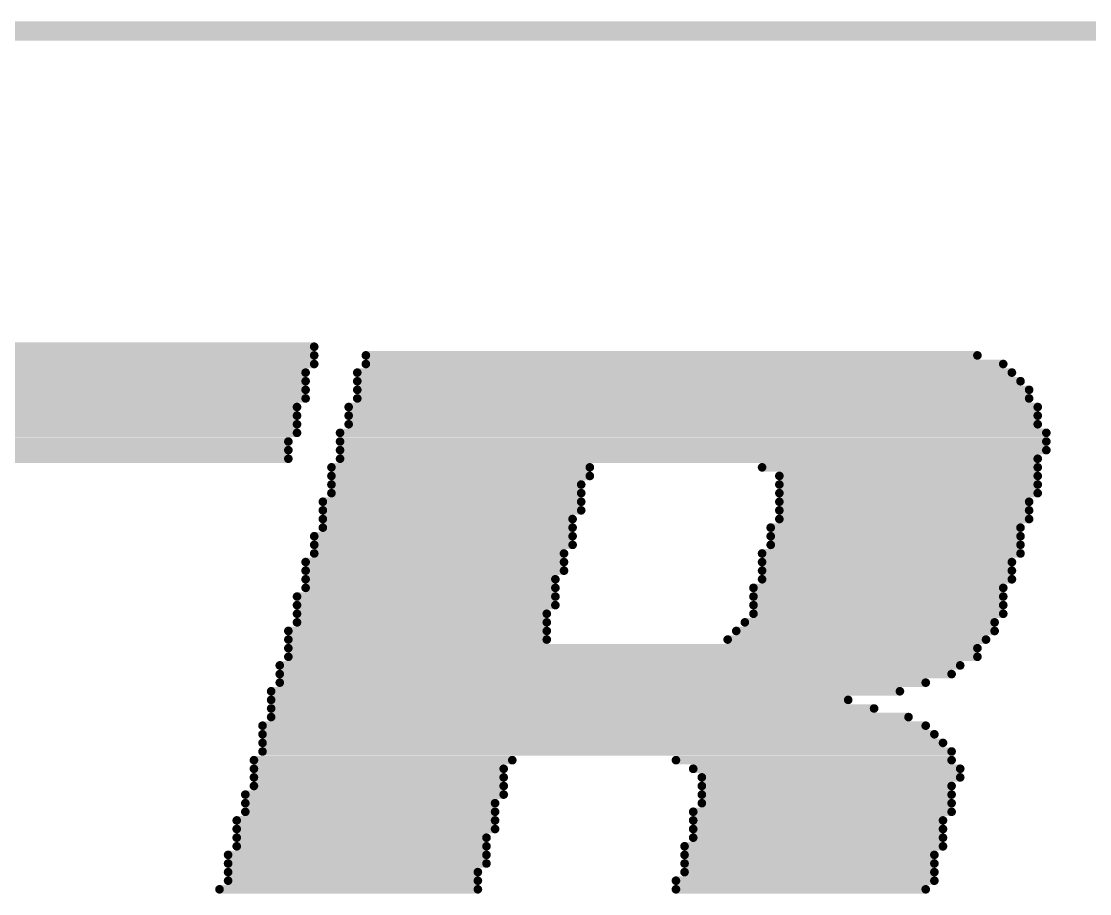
# Model space of a CAD drawing. Extents: x -2963 to -2452, y -1056 to -650.
# Drawn here: x -2657.92 to -2641.28, y -1010.07 to -996.48 of the extents above; entities that cross this region are included whole.
import ezdxf

# ---------------------------------------------------------------- set-up
doc = ezdxf.new("R2010")
doc.units = 0
doc.header["$MEASUREMENT"] = 0
doc.layers.add('DRILLDRAWING', color=1, linetype='CONTINUOUS')

msp = doc.modelspace()

# ---------------------------------------------------------------- linework, layer by layer
at = {"layer": 'DRILLDRAWING'}
for points, const_width in [([(-2707.509, -996.633), (-2482.509, -996.633)], 0.3), ([(-2660.868, -1001.685), (-2653.358, -1001.685)], 0.134), ([(-2660.331, -1001.55), (-2653.358, -1001.55)], 0.134), ([(-2652.553, -1001.685), (-2643.031, -1001.685)], 0.134), ([(-2661.136, -1001.819), (-2653.358, -1001.819)], 0.134), ([(-2652.553, -1001.819), (-2642.629, -1001.819)], 0.134), ([(-2661.404, -1001.953), (-2653.492, -1001.953)], 0.134), ([(-2652.687, -1001.953), (-2642.495, -1001.953)], 0.134), ([(-2661.538, -1002.087), (-2653.492, -1002.087)], 0.134), ([(-2652.687, -1002.087), (-2642.361, -1002.087)], 0.134), ([(-2661.807, -1002.355), (-2653.492, -1002.355)], 0.134), ([(-2661.672, -1002.221), (-2653.492, -1002.221)], 0.134), ([(-2652.687, -1002.221), (-2642.227, -1002.221)], 0.134), ([(-2652.687, -1002.355), (-2642.227, -1002.355)], 0.134), ([(-2661.941, -1002.489), (-2653.626, -1002.489)], 0.134), ([(-2652.821, -1002.489), (-2642.093, -1002.489)], 0.134), ([(-2662.075, -1002.623), (-2653.626, -1002.623)], 0.134), ([(-2652.821, -1002.623), (-2642.093, -1002.623)], 0.134), ([(-2662.209, -1002.757), (-2653.626, -1002.757)], 0.134), ([(-2652.821, -1002.757), (-2642.093, -1002.757)], 0.134), ([(-2662.343, -1002.891), (-2653.626, -1002.891)], 0.134), ([(-2662.343, -1003.026), (-2653.76, -1003.026)], 0.134), ([(-2652.955, -1002.891), (-2641.959, -1002.891)], 0.134), ([(-2652.955, -1003.026), (-2641.959, -1003.026)], 0.134), ([(-2662.477, -1003.16), (-2653.76, -1003.16)], 0.134), ([(-2652.955, -1003.16), (-2641.959, -1003.16)], 0.134), ([(-2662.611, -1003.294), (-2653.76, -1003.294)], 0.134), ([(-2652.955, -1003.294), (-2642.093, -1003.294)], 0.134), ([(-2653.09, -1003.428), (-2649.066, -1003.428)], 0.134), ([(-2646.384, -1003.428), (-2642.093, -1003.428)], 0.134), ([(-2653.09, -1003.562), (-2649.066, -1003.562)], 0.134), ([(-2653.09, -1003.696), (-2649.2, -1003.696)], 0.134), ([(-2646.116, -1003.562), (-2642.093, -1003.562)], 0.134), ([(-2646.116, -1003.696), (-2642.093, -1003.696)], 0.134), ([(-2653.09, -1003.83), (-2649.2, -1003.83)], 0.134), ([(-2646.116, -1003.83), (-2642.093, -1003.83)], 0.134), ([(-2653.224, -1003.964), (-2649.2, -1003.964)], 0.134), ([(-2646.116, -1003.964), (-2642.227, -1003.964)], 0.134), ([(-2653.224, -1004.098), (-2649.2, -1004.098)], 0.134), ([(-2646.116, -1004.098), (-2642.227, -1004.098)], 0.134), ([(-2653.224, -1004.233), (-2649.335, -1004.233)], 0.134), ([(-2653.224, -1004.367), (-2649.335, -1004.367)], 0.134), ([(-2646.25, -1004.367), (-2642.361, -1004.367)], 0.134), ([(-2646.116, -1004.233), (-2642.227, -1004.233)], 0.134), ([(-2653.358, -1004.501), (-2649.335, -1004.501)], 0.134), ([(-2646.25, -1004.501), (-2642.361, -1004.501)], 0.134), ([(-2653.358, -1004.635), (-2649.335, -1004.635)], 0.134), ([(-2646.25, -1004.635), (-2642.361, -1004.635)], 0.134), ([(-2653.358, -1004.769), (-2649.469, -1004.769)], 0.134), ([(-2646.384, -1004.769), (-2642.361, -1004.769)], 0.134), ([(-2653.492, -1004.903), (-2649.469, -1004.903)], 0.134), ([(-2646.384, -1004.903), (-2642.495, -1004.903)], 0.134), ([(-2653.492, -1005.037), (-2649.469, -1005.037)], 0.134), ([(-2653.492, -1005.171), (-2649.603, -1005.171)], 0.134), ([(-2646.384, -1005.037), (-2642.495, -1005.037)], 0.134), ([(-2646.384, -1005.171), (-2642.495, -1005.171)], 0.134), ([(-2653.492, -1005.305), (-2649.603, -1005.305)], 0.134), ([(-2646.518, -1005.305), (-2642.629, -1005.305)], 0.134), ([(-2653.626, -1005.44), (-2649.603, -1005.44)], 0.134), ([(-2646.518, -1005.44), (-2642.629, -1005.44)], 0.134), ([(-2653.626, -1005.574), (-2649.603, -1005.574)], 0.134), ([(-2646.518, -1005.574), (-2642.629, -1005.574)], 0.134), ([(-2653.626, -1005.708), (-2649.737, -1005.708)], 0.134), ([(-2653.626, -1005.842), (-2649.737, -1005.842)], 0.134), ([(-2646.652, -1005.842), (-2642.763, -1005.842)], 0.134), ([(-2646.518, -1005.708), (-2642.629, -1005.708)], 0.134), ([(-2653.76, -1005.976), (-2649.737, -1005.976)], 0.134), ([(-2646.786, -1005.976), (-2642.763, -1005.976)], 0.134), ([(-2653.76, -1006.11), (-2649.737, -1006.11)], 0.134), ([(-2646.921, -1006.11), (-2642.897, -1006.11)], 0.134), ([(-2653.76, -1006.244), (-2643.031, -1006.244)], 0.134), ([(-2653.894, -1006.512), (-2643.3, -1006.512)], 0.134), ([(-2653.76, -1006.378), (-2643.031, -1006.378)], 0.134), ([(-2653.894, -1006.647), (-2643.434, -1006.647)], 0.134), ([(-2653.894, -1006.781), (-2643.836, -1006.781)], 0.134), ([(-2654.028, -1006.915), (-2644.238, -1006.915)], 0.134), ([(-2654.028, -1007.049), (-2645.043, -1007.049)], 0.134), ([(-2654.028, -1007.183), (-2644.641, -1007.183)], 0.134), ([(-2654.028, -1007.317), (-2644.104, -1007.317)], 0.134), ([(-2654.162, -1007.451), (-2643.836, -1007.451)], 0.134), ([(-2654.162, -1007.585), (-2643.702, -1007.585)], 0.134), ([(-2654.162, -1007.719), (-2643.568, -1007.719)], 0.134), ([(-2654.162, -1007.853), (-2643.434, -1007.853)], 0.134), ([(-2654.296, -1007.988), (-2650.273, -1007.988)], 0.134), ([(-2647.725, -1007.988), (-2643.434, -1007.988)], 0.134), ([(-2654.296, -1008.122), (-2650.407, -1008.122)], 0.134), ([(-2647.457, -1008.122), (-2643.3, -1008.122)], 0.134), ([(-2654.296, -1008.256), (-2650.407, -1008.256)], 0.134), ([(-2647.323, -1008.256), (-2643.3, -1008.256)], 0.134), ([(-2654.431, -1008.524), (-2650.407, -1008.524)], 0.134), ([(-2654.296, -1008.39), (-2650.407, -1008.39)], 0.134), ([(-2647.323, -1008.39), (-2643.434, -1008.39)], 0.134), ([(-2647.323, -1008.524), (-2643.434, -1008.524)], 0.134), ([(-2654.431, -1008.658), (-2650.541, -1008.658)], 0.134), ([(-2647.323, -1008.658), (-2643.434, -1008.658)], 0.134), ([(-2654.431, -1008.792), (-2650.541, -1008.792)], 0.134), ([(-2647.457, -1008.792), (-2643.434, -1008.792)], 0.134), ([(-2654.565, -1008.926), (-2650.541, -1008.926)], 0.134), ([(-2647.457, -1008.926), (-2643.568, -1008.926)], 0.134), ([(-2654.565, -1009.06), (-2650.541, -1009.06)], 0.134), ([(-2647.457, -1009.06), (-2643.568, -1009.06)], 0.134), ([(-2654.565, -1009.195), (-2650.676, -1009.195)], 0.134), ([(-2654.565, -1009.329), (-2650.676, -1009.329)], 0.134), ([(-2647.591, -1009.329), (-2643.568, -1009.329)], 0.134), ([(-2647.457, -1009.195), (-2643.568, -1009.195)], 0.134), ([(-2654.699, -1009.463), (-2650.676, -1009.463)], 0.134), ([(-2647.591, -1009.463), (-2643.702, -1009.463)], 0.134), ([(-2654.699, -1009.597), (-2650.676, -1009.597)], 0.134), ([(-2647.591, -1009.597), (-2643.702, -1009.597)], 0.134), ([(-2654.699, -1009.731), (-2650.81, -1009.731)], 0.134), ([(-2647.591, -1009.731), (-2643.702, -1009.731)], 0.134), ([(-2654.833, -1009.999), (-2650.81, -1009.999)], 0.134), ([(-2654.699, -1009.865), (-2650.81, -1009.865)], 0.134), ([(-2647.725, -1009.865), (-2643.702, -1009.865)], 0.134), ([(-2647.725, -1009.999), (-2643.836, -1009.999)], 0.134)]:
    msp.add_lwpolyline(points, dxfattribs=dict(at, const_width=const_width))
at = {"layer": 'DRILLDRAWING', "const_width": 0.0671}
for points in [[(-2653.391, -1001.55, 1), (-2653.324, -1001.55, 1)], [(-2653.391, -1001.685, 1), (-2653.324, -1001.685, 1)], [(-2652.587, -1001.685, 1), (-2652.52, -1001.685, 1)], [(-2643.065, -1001.685, 1), (-2642.998, -1001.685, 1)], [(-2653.391, -1001.819, 1), (-2653.324, -1001.819, 1)], [(-2652.587, -1001.819, 1), (-2652.52, -1001.819, 1)], [(-2642.663, -1001.819, 1), (-2642.596, -1001.819, 1)], [(-2653.525, -1001.953, 1), (-2653.458, -1001.953, 1)], [(-2652.721, -1001.953, 1), (-2652.654, -1001.953, 1)], [(-2642.529, -1001.953, 1), (-2642.461, -1001.953, 1)], [(-2653.525, -1002.087, 1), (-2653.458, -1002.087, 1)], [(-2652.721, -1002.087, 1), (-2652.654, -1002.087, 1)], [(-2642.394, -1002.087, 1), (-2642.327, -1002.087, 1)], [(-2653.525, -1002.221, 1), (-2653.458, -1002.221, 1)], [(-2653.525, -1002.355, 1), (-2653.458, -1002.355, 1)], [(-2652.721, -1002.221, 1), (-2652.654, -1002.221, 1)], [(-2652.721, -1002.355, 1), (-2652.654, -1002.355, 1)], [(-2642.26, -1002.221, 1), (-2642.193, -1002.221, 1)], [(-2642.26, -1002.355, 1), (-2642.193, -1002.355, 1)], [(-2653.659, -1002.489, 1), (-2653.592, -1002.489, 1)], [(-2652.855, -1002.489, 1), (-2652.788, -1002.489, 1)], [(-2642.126, -1002.489, 1), (-2642.059, -1002.489, 1)], [(-2653.659, -1002.623, 1), (-2653.592, -1002.623, 1)], [(-2652.855, -1002.623, 1), (-2652.788, -1002.623, 1)], [(-2642.126, -1002.623, 1), (-2642.059, -1002.623, 1)], [(-2653.659, -1002.757, 1), (-2653.592, -1002.757, 1)], [(-2652.855, -1002.757, 1), (-2652.788, -1002.757, 1)], [(-2642.126, -1002.757, 1), (-2642.059, -1002.757, 1)], [(-2653.794, -1003.026, 1), (-2653.727, -1003.026, 1)], [(-2653.659, -1002.891, 1), (-2653.592, -1002.891, 1)], [(-2652.989, -1002.891, 1), (-2652.922, -1002.891, 1)], [(-2652.989, -1003.026, 1), (-2652.922, -1003.026, 1)], [(-2641.992, -1002.891, 1), (-2641.925, -1002.891, 1)], [(-2641.992, -1003.026, 1), (-2641.925, -1003.026, 1)], [(-2653.794, -1003.16, 1), (-2653.727, -1003.16, 1)], [(-2652.989, -1003.16, 1), (-2652.922, -1003.16, 1)], [(-2641.992, -1003.16, 1), (-2641.925, -1003.16, 1)], [(-2653.794, -1003.294, 1), (-2653.727, -1003.294, 1)], [(-2652.989, -1003.294, 1), (-2652.922, -1003.294, 1)], [(-2642.126, -1003.294, 1), (-2642.059, -1003.294, 1)], [(-2653.123, -1003.428, 1), (-2653.056, -1003.428, 1)], [(-2649.1, -1003.428, 1), (-2649.033, -1003.428, 1)], [(-2646.418, -1003.428, 1), (-2646.351, -1003.428, 1)], [(-2642.126, -1003.428, 1), (-2642.059, -1003.428, 1)], [(-2653.123, -1003.562, 1), (-2653.056, -1003.562, 1)], [(-2653.123, -1003.696, 1), (-2653.056, -1003.696, 1)], [(-2649.234, -1003.696, 1), (-2649.167, -1003.696, 1)], [(-2649.1, -1003.562, 1), (-2649.033, -1003.562, 1)], [(-2646.149, -1003.562, 1), (-2646.082, -1003.562, 1)], [(-2646.149, -1003.696, 1), (-2646.082, -1003.696, 1)], [(-2642.126, -1003.562, 1), (-2642.059, -1003.562, 1)], [(-2642.126, -1003.696, 1), (-2642.059, -1003.696, 1)], [(-2653.123, -1003.83, 1), (-2653.056, -1003.83, 1)], [(-2649.234, -1003.83, 1), (-2649.167, -1003.83, 1)], [(-2646.149, -1003.83, 1), (-2646.082, -1003.83, 1)], [(-2642.126, -1003.83, 1), (-2642.059, -1003.83, 1)], [(-2653.257, -1003.964, 1), (-2653.19, -1003.964, 1)], [(-2649.234, -1003.964, 1), (-2649.167, -1003.964, 1)], [(-2646.149, -1003.964, 1), (-2646.082, -1003.964, 1)], [(-2642.26, -1003.964, 1), (-2642.193, -1003.964, 1)], [(-2653.257, -1004.098, 1), (-2653.19, -1004.098, 1)], [(-2649.234, -1004.098, 1), (-2649.167, -1004.098, 1)], [(-2646.149, -1004.098, 1), (-2646.082, -1004.098, 1)], [(-2642.26, -1004.098, 1), (-2642.193, -1004.098, 1)], [(-2653.257, -1004.233, 1), (-2653.19, -1004.233, 1)], [(-2653.257, -1004.367, 1), (-2653.19, -1004.367, 1)], [(-2649.368, -1004.233, 1), (-2649.301, -1004.233, 1)], [(-2649.368, -1004.367, 1), (-2649.301, -1004.367, 1)], [(-2646.284, -1004.367, 1), (-2646.216, -1004.367, 1)], [(-2646.149, -1004.233, 1), (-2646.082, -1004.233, 1)], [(-2642.394, -1004.367, 1), (-2642.327, -1004.367, 1)], [(-2642.26, -1004.233, 1), (-2642.193, -1004.233, 1)], [(-2653.391, -1004.501, 1), (-2653.324, -1004.501, 1)], [(-2649.368, -1004.501, 1), (-2649.301, -1004.501, 1)], [(-2646.284, -1004.501, 1), (-2646.216, -1004.501, 1)], [(-2642.394, -1004.501, 1), (-2642.327, -1004.501, 1)], [(-2653.391, -1004.635, 1), (-2653.324, -1004.635, 1)], [(-2649.368, -1004.635, 1), (-2649.301, -1004.635, 1)], [(-2646.284, -1004.635, 1), (-2646.216, -1004.635, 1)], [(-2642.394, -1004.635, 1), (-2642.327, -1004.635, 1)], [(-2653.391, -1004.769, 1), (-2653.324, -1004.769, 1)], [(-2649.502, -1004.769, 1), (-2649.435, -1004.769, 1)], [(-2646.418, -1004.769, 1), (-2646.351, -1004.769, 1)], [(-2642.394, -1004.769, 1), (-2642.327, -1004.769, 1)], [(-2653.525, -1004.903, 1), (-2653.458, -1004.903, 1)], [(-2649.502, -1004.903, 1), (-2649.435, -1004.903, 1)], [(-2646.418, -1004.903, 1), (-2646.351, -1004.903, 1)], [(-2642.529, -1004.903, 1), (-2642.461, -1004.903, 1)], [(-2653.525, -1005.037, 1), (-2653.458, -1005.037, 1)], [(-2653.525, -1005.171, 1), (-2653.458, -1005.171, 1)], [(-2649.636, -1005.171, 1), (-2649.569, -1005.171, 1)], [(-2649.502, -1005.037, 1), (-2649.435, -1005.037, 1)], [(-2646.418, -1005.037, 1), (-2646.351, -1005.037, 1)], [(-2646.418, -1005.171, 1), (-2646.351, -1005.171, 1)], [(-2642.529, -1005.037, 1), (-2642.461, -1005.037, 1)], [(-2642.529, -1005.171, 1), (-2642.461, -1005.171, 1)], [(-2653.525, -1005.305, 1), (-2653.458, -1005.305, 1)], [(-2649.636, -1005.305, 1), (-2649.569, -1005.305, 1)], [(-2646.552, -1005.305, 1), (-2646.485, -1005.305, 1)], [(-2642.663, -1005.305, 1), (-2642.596, -1005.305, 1)], [(-2653.659, -1005.44, 1), (-2653.592, -1005.44, 1)], [(-2649.636, -1005.44, 1), (-2649.569, -1005.44, 1)], [(-2646.552, -1005.44, 1), (-2646.485, -1005.44, 1)], [(-2642.663, -1005.44, 1), (-2642.596, -1005.44, 1)], [(-2653.659, -1005.574, 1), (-2653.592, -1005.574, 1)], [(-2649.636, -1005.574, 1), (-2649.569, -1005.574, 1)], [(-2646.552, -1005.574, 1), (-2646.485, -1005.574, 1)], [(-2642.663, -1005.574, 1), (-2642.596, -1005.574, 1)], [(-2653.659, -1005.708, 1), (-2653.592, -1005.708, 1)], [(-2653.659, -1005.842, 1), (-2653.592, -1005.842, 1)], [(-2649.77, -1005.708, 1), (-2649.703, -1005.708, 1)], [(-2649.77, -1005.842, 1), (-2649.703, -1005.842, 1)], [(-2646.686, -1005.842, 1), (-2646.619, -1005.842, 1)], [(-2646.552, -1005.708, 1), (-2646.485, -1005.708, 1)], [(-2642.797, -1005.842, 1), (-2642.73, -1005.842, 1)], [(-2642.663, -1005.708, 1), (-2642.596, -1005.708, 1)], [(-2653.794, -1005.976, 1), (-2653.727, -1005.976, 1)], [(-2649.77, -1005.976, 1), (-2649.703, -1005.976, 1)], [(-2646.82, -1005.976, 1), (-2646.753, -1005.976, 1)], [(-2642.797, -1005.976, 1), (-2642.73, -1005.976, 1)], [(-2653.794, -1006.11, 1), (-2653.727, -1006.11, 1)], [(-2649.77, -1006.11, 1), (-2649.703, -1006.11, 1)], [(-2646.954, -1006.11, 1), (-2646.887, -1006.11, 1)], [(-2642.931, -1006.11, 1), (-2642.864, -1006.11, 1)], [(-2653.794, -1006.244, 1), (-2653.727, -1006.244, 1)], [(-2643.065, -1006.244, 1), (-2642.998, -1006.244, 1)], [(-2653.928, -1006.512, 1), (-2653.861, -1006.512, 1)], [(-2653.794, -1006.378, 1), (-2653.727, -1006.378, 1)], [(-2643.333, -1006.512, 1), (-2643.266, -1006.512, 1)], [(-2643.065, -1006.378, 1), (-2642.998, -1006.378, 1)], [(-2653.928, -1006.647, 1), (-2653.861, -1006.647, 1)], [(-2643.467, -1006.647, 1), (-2643.4, -1006.647, 1)], [(-2653.928, -1006.781, 1), (-2653.861, -1006.781, 1)], [(-2643.87, -1006.781, 1), (-2643.803, -1006.781, 1)], [(-2654.062, -1006.915, 1), (-2653.995, -1006.915, 1)], [(-2644.272, -1006.915, 1), (-2644.205, -1006.915, 1)], [(-2654.062, -1007.049, 1), (-2653.995, -1007.049, 1)], [(-2654.062, -1007.183, 1), (-2653.995, -1007.183, 1)], [(-2645.077, -1007.049, 1), (-2645.01, -1007.049, 1)], [(-2644.674, -1007.183, 1), (-2644.607, -1007.183, 1)], [(-2654.062, -1007.317, 1), (-2653.995, -1007.317, 1)], [(-2644.138, -1007.317, 1), (-2644.071, -1007.317, 1)], [(-2654.196, -1007.451, 1), (-2654.129, -1007.451, 1)], [(-2643.87, -1007.451, 1), (-2643.803, -1007.451, 1)], [(-2654.196, -1007.585, 1), (-2654.129, -1007.585, 1)], [(-2643.735, -1007.585, 1), (-2643.668, -1007.585, 1)], [(-2654.196, -1007.719, 1), (-2654.129, -1007.719, 1)], [(-2654.196, -1007.853, 1), (-2654.129, -1007.853, 1)], [(-2643.601, -1007.719, 1), (-2643.534, -1007.719, 1)], [(-2643.467, -1007.853, 1), (-2643.4, -1007.853, 1)], [(-2654.33, -1007.988, 1), (-2654.263, -1007.988, 1)], [(-2650.307, -1007.988, 1), (-2650.24, -1007.988, 1)], [(-2647.759, -1007.988, 1), (-2647.692, -1007.988, 1)], [(-2643.467, -1007.988, 1), (-2643.4, -1007.988, 1)], [(-2654.33, -1008.122, 1), (-2654.263, -1008.122, 1)], [(-2650.441, -1008.122, 1), (-2650.374, -1008.122, 1)], [(-2647.491, -1008.122, 1), (-2647.423, -1008.122, 1)], [(-2643.333, -1008.122, 1), (-2643.266, -1008.122, 1)], [(-2654.33, -1008.256, 1), (-2654.263, -1008.256, 1)], [(-2650.441, -1008.256, 1), (-2650.374, -1008.256, 1)], [(-2647.356, -1008.256, 1), (-2647.289, -1008.256, 1)], [(-2643.333, -1008.256, 1), (-2643.266, -1008.256, 1)], [(-2654.464, -1008.524, 1), (-2654.397, -1008.524, 1)], [(-2654.33, -1008.39, 1), (-2654.263, -1008.39, 1)], [(-2650.441, -1008.39, 1), (-2650.374, -1008.39, 1)], [(-2650.441, -1008.524, 1), (-2650.374, -1008.524, 1)], [(-2647.356, -1008.39, 1), (-2647.289, -1008.39, 1)], [(-2647.356, -1008.524, 1), (-2647.289, -1008.524, 1)], [(-2643.467, -1008.39, 1), (-2643.4, -1008.39, 1)], [(-2643.467, -1008.524, 1), (-2643.4, -1008.524, 1)], [(-2654.464, -1008.658, 1), (-2654.397, -1008.658, 1)], [(-2650.575, -1008.658, 1), (-2650.508, -1008.658, 1)], [(-2647.356, -1008.658, 1), (-2647.289, -1008.658, 1)], [(-2643.467, -1008.658, 1), (-2643.4, -1008.658, 1)], [(-2654.464, -1008.792, 1), (-2654.397, -1008.792, 1)], [(-2650.575, -1008.792, 1), (-2650.508, -1008.792, 1)], [(-2647.491, -1008.792, 1), (-2647.423, -1008.792, 1)], [(-2643.467, -1008.792, 1), (-2643.4, -1008.792, 1)], [(-2654.598, -1008.926, 1), (-2654.531, -1008.926, 1)], [(-2650.575, -1008.926, 1), (-2650.508, -1008.926, 1)], [(-2647.491, -1008.926, 1), (-2647.423, -1008.926, 1)], [(-2643.601, -1008.926, 1), (-2643.534, -1008.926, 1)], [(-2654.598, -1009.06, 1), (-2654.531, -1009.06, 1)], [(-2650.575, -1009.06, 1), (-2650.508, -1009.06, 1)], [(-2647.491, -1009.06, 1), (-2647.423, -1009.06, 1)], [(-2643.601, -1009.06, 1), (-2643.534, -1009.06, 1)], [(-2654.598, -1009.195, 1), (-2654.531, -1009.195, 1)], [(-2654.598, -1009.329, 1), (-2654.531, -1009.329, 1)], [(-2650.709, -1009.195, 1), (-2650.642, -1009.195, 1)], [(-2650.709, -1009.329, 1), (-2650.642, -1009.329, 1)], [(-2647.625, -1009.329, 1), (-2647.558, -1009.329, 1)], [(-2647.491, -1009.195, 1), (-2647.423, -1009.195, 1)], [(-2643.601, -1009.195, 1), (-2643.534, -1009.195, 1)], [(-2643.601, -1009.329, 1), (-2643.534, -1009.329, 1)], [(-2654.732, -1009.463, 1), (-2654.665, -1009.463, 1)], [(-2650.709, -1009.463, 1), (-2650.642, -1009.463, 1)], [(-2647.625, -1009.463, 1), (-2647.558, -1009.463, 1)], [(-2643.735, -1009.463, 1), (-2643.668, -1009.463, 1)], [(-2654.732, -1009.597, 1), (-2654.665, -1009.597, 1)], [(-2650.709, -1009.597, 1), (-2650.642, -1009.597, 1)], [(-2647.625, -1009.597, 1), (-2647.558, -1009.597, 1)], [(-2643.735, -1009.597, 1), (-2643.668, -1009.597, 1)], [(-2654.732, -1009.731, 1), (-2654.665, -1009.731, 1)], [(-2650.843, -1009.731, 1), (-2650.776, -1009.731, 1)], [(-2647.625, -1009.731, 1), (-2647.558, -1009.731, 1)], [(-2643.735, -1009.731, 1), (-2643.668, -1009.731, 1)], [(-2654.866, -1009.999, 1), (-2654.799, -1009.999, 1)], [(-2654.732, -1009.865, 1), (-2654.665, -1009.865, 1)], [(-2650.843, -1009.865, 1), (-2650.776, -1009.865, 1)], [(-2650.843, -1009.999, 1), (-2650.776, -1009.999, 1)], [(-2647.759, -1009.865, 1), (-2647.692, -1009.865, 1)], [(-2647.759, -1009.999, 1), (-2647.692, -1009.999, 1)], [(-2643.87, -1009.999, 1), (-2643.803, -1009.999, 1)], [(-2643.735, -1009.865, 1), (-2643.668, -1009.865, 1)]]:
    msp.add_lwpolyline(points, format="xyb", close=True, dxfattribs=at)

doc.saveas('drawing.dxf')
